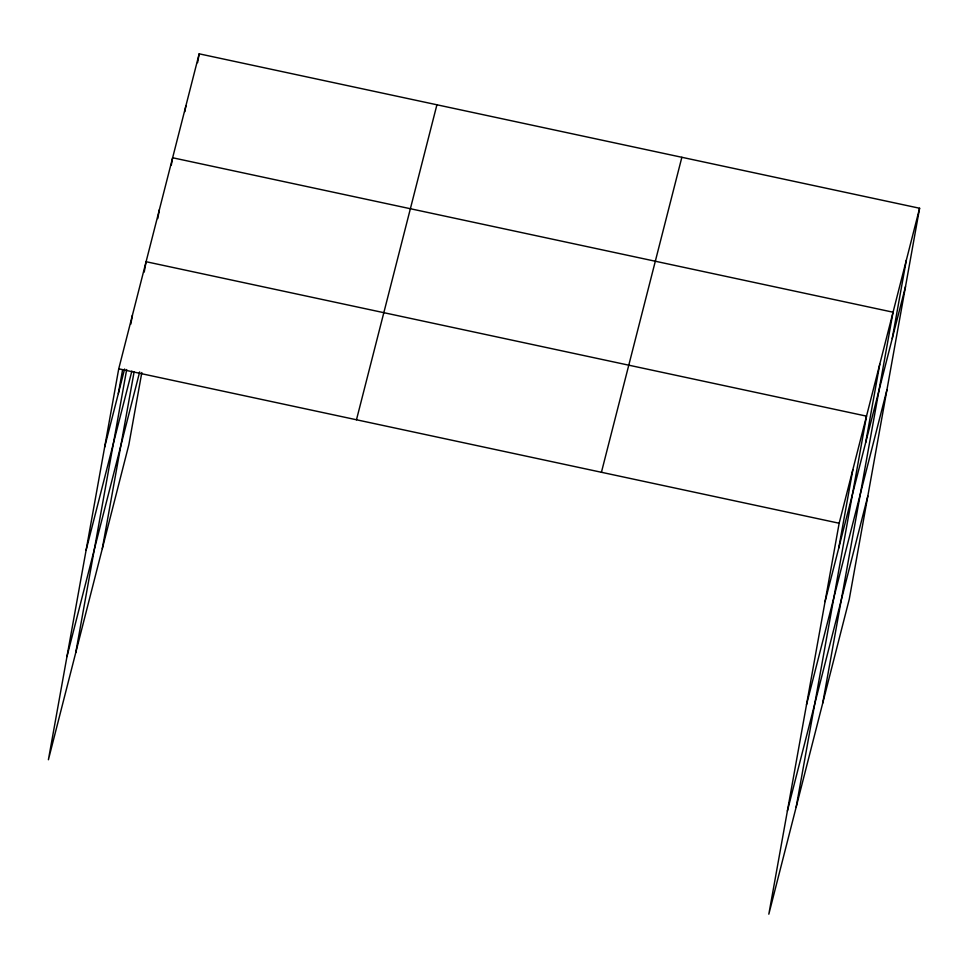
<?xml version="1.0" encoding="UTF-8"?>
<svg xmlns="http://www.w3.org/2000/svg" width="968" height="968" viewBox="0 0 968 968"><rect width="100%" height="100%" fill="white"/><g stroke="black" fill="none" stroke-linecap="round" stroke-linejoin="round"><path stroke-width="1.45" d="M919.6 208.253L839.159 523.24L768.822 914.179L849.263 599.192L919.6 208.253L199.178 53.821L118.737 368.808L48.4 759.747L128.841 444.76L141.824 372.547M118.314 393.601L122.573 369.957M130.825 324.123L132.41 315.253M75.746 652.65L126.687 369.534M144.232 272.056L146.095 261.711L866.517 416.143L796.168 807.094M157.76 218.599L159.357 209.729M102.293 548.699L134.129 371.736M171.3 165.153L172.631 157.76L893.053 312.204L822.715 703.143M184.84 111.707L185.904 105.79M197.581 62.69L199.178 53.821M838.736 548.045L852.844 469.698M865.682 442.521L879.779 364.174M892.23 338.582L906.326 260.235M104.641 447.156L124.606 369.002M86.079 550.308L131.866 371.022M66.961 656.594L139.658 371.918M356.478 419.773L436.919 104.786M601.431 472.275L681.859 157.288M825.063 601.6L905.504 286.601M806.501 704.752L886.942 389.765M787.383 811.027L867.824 496.039M118.737 368.808L839.159 523.24"/></g></svg>
